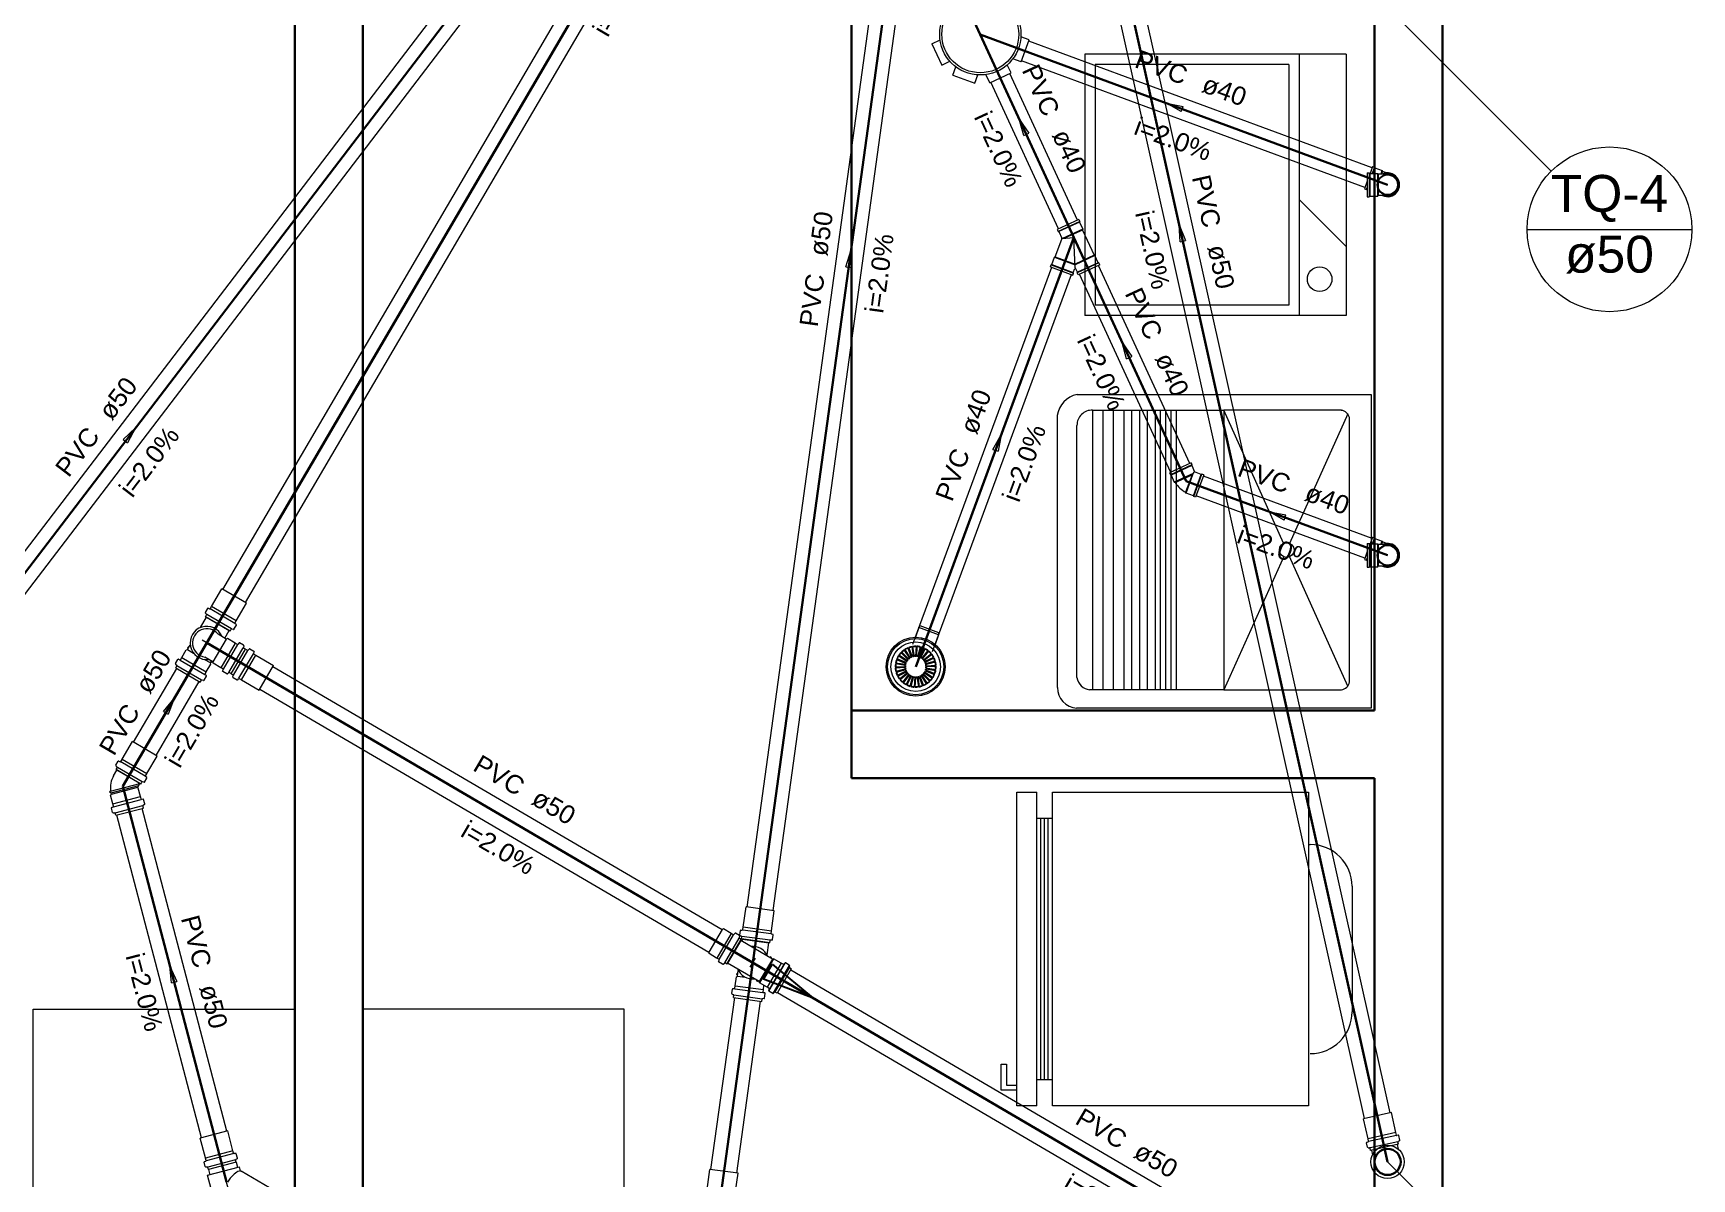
# Model space of a CAD drawing. Header units: inches. Extents: x -27 to 114, y -35 to 60.
# Drawn here: x 51.783 to 54.955, y -30.047 to -27.856 of the extents above; entities that cross this region are included whole.
import ezdxf

# ---------------------------------------------------------------- set-up
doc = ezdxf.new("R2010")
doc.units = ezdxf.units.IN
doc.header["$LTSCALE"] = 10
doc.header["$MEASUREMENT"] = 0
for name, color, linetype, lineweight in [('CV-Sentido tubo', 8, 'Continuous', 20), ('CV-Seção tubo', 160, 'Continuous', 20), ('CV-Tubos detalhe', 6, 'Continuous', 30), ('Simbolos', 160, 'Continuous', 20), ('Simbolos_int', 5, 'Continuous', 5), ('TQ-Colunas', 6, 'Continuous', 30), ('TQ-Indicação coluna', 5, 'Continuous', 20), ('TQ-Sentido tubo', 8, 'Continuous', 20), ('TQ-Seção tubo', 160, 'Continuous', 20), ('TQ-Textos coluna', 7, 'Continuous', 20), ('TQ-Textos tubo', 7, 'Continuous', 20), ('TQ-Tubos detalhe', 6, 'Continuous', 30), ('xeixo', 3, 'Continuous', 20), ('xmoveis', 253, 'Continuous', 20), ('xparede', 7, 'Continuous', 30), ('xpiso', 4, 'Continuous', 30)]:
    doc.layers.add(name, color=color, linetype=linetype, lineweight=lineweight)
doc.styles.add('Arial', font='arial.ttf')
doc.dimstyles.get("Standard").update_dxf_attribs({"dimtxt": 0.18, "dimasz": 0.18, "dimexe": 0.18, "dimexo": 0.0625, "dimgap": 0.09, "dimtad": 0, "dimtih": 1, "dimtoh": 1, "dimdec": 4, "dimzin": 0, "dimdsep": 46, "dimtxsty": 'Standard', "dimcen": 0.09, "dimadec": 0, "dimazin": 0, "dimtfac": 1, "dimtdec": 4, "dimtofl": 0, "dimtmove": 0, "dimatfit": 3, "dimfxl": 0, "dimtolj": 1, "dimtzin": 0, "dimarcsym": 0})

# ---------------------------------------------------------------- blocks, each defined once
blk = doc.blocks.new('_Closed')
at = {"color": 0, "linetype": 'ByBlock', "lineweight": -2}
for p, q in [((-1, 0.166667), (0, 0)), ((-1, 0.166667), (-1, -0.166667)), ((0, 0), (-1, -0.166667)), ((0, 0), (-1, 0))]:
    blk.add_line(p, q, dxfattribs=at)

msp = doc.modelspace()

# ---------------------------------------------------------------- linework, layer by layer
at = {"layer": 'CV-Seção tubo'}
for p, q in [((52.2419, -29.0674), (53.1008, -29.5703)), ((52.2167, -29.1105), (53.0755, -29.6134)), ((53.2323, -29.6473), (54.3176, -30.2828)), ((53.207, -29.6904), (54.2924, -30.326))]:
    msp.add_line(p, q, dxfattribs=at)
at = {"layer": 'CV-Tubos detalhe'}
msp.add_line((52.1154, -29.0222), (54.3736, -30.3446), dxfattribs=at)
at = {"layer": 'Simbolos'}
for p, q in [((52.1247, -28.9524), (52.1444, -28.9187)), ((52.1127, -28.9639), (52.1172, -28.9564)), ((52.1183, -28.9559), (52.1208, -28.957)), ((52.1222, -28.9567), (52.1246, -28.9526)), ((52.1246, -28.9526), (52.1247, -28.9524)), ((52.1717, -28.9799), (52.1914, -28.9462)), ((52.1033, -28.9929), (52.1148, -28.9732)), ((52.1129, -28.9651), (52.1151, -28.9673)), ((52.1131, -28.9722), (52.1152, -28.9686)), ((52.1601, -28.9998), (52.1131, -28.9722)), ((52.1675, -28.996), (52.172, -28.9884)), ((52.1692, -28.9842), (52.1716, -28.9801)), ((52.1718, -28.9872), (52.1696, -28.9856)), ((52.1716, -28.9801), (52.1717, -28.9799)), ((52.1527, -29.0148), (52.137, -29.0056)), ((52.1499, -29.0132), (52.1584, -28.9987)), ((52.1553, -29.014), (52.1527, -29.0148)), ((52.1697, -29.0225), (52.1553, -29.014)), ((52.1601, -28.9998), (52.1623, -28.9961)), ((52.1664, -28.9965), (52.1634, -28.9956)), ((52.1699, -29.0226), (52.1697, -29.0225)), ((52.174, -29.025), (52.1699, -29.0226)), ((52.177, -29.0224), (52.1754, -29.0246)), ((52.1858, -29.0267), (52.1782, -29.0222)), ((52.0557, -29.0614), (52.0601, -29.0539)), ((52.0612, -29.0534), (52.0637, -29.0546)), ((52.0651, -29.0542), (52.0675, -29.0501)), ((52.0675, -29.0501), (52.0761, -29.0354)), ((52.0761, -29.0354), (52.0787, -29.0349)), ((52.0787, -29.0349), (52.0839, -29.0261)), ((52.0788, -29.0318), (52.0802, -29.0294)), ((52.08, -29.0328), (52.0788, -29.0318)), ((52.0816, -29.03), (52.0802, -29.0294)), ((52.1272, -29.0584), (52.1115, -29.0492)), ((52.162, -29.0811), (52.1896, -29.0341)), ((52.162, -29.0811), (52.1896, -29.0341)), ((52.1863, -29.0278), (52.1854, -29.0308)), ((52.1896, -29.0341), (52.1859, -29.0319)), ((52.1896, -29.0341), (52.1932, -29.0362)), ((52.1966, -29.0339), (52.1945, -29.0361)), ((52.1979, -29.0337), (52.2054, -29.0382)), ((52.2059, -29.0393), (52.2047, -29.0418)), ((52.2051, -29.0432), (52.2092, -29.0456)), ((52.2092, -29.0456), (52.2094, -29.0457)), ((52.2094, -29.0457), (52.2431, -29.0654)), ((52.0558, -29.0627), (52.058, -29.0648)), ((52.056, -29.0697), (52.0582, -29.0661)), ((52.056, -29.0697), (52.103, -29.0973)), ((52.1105, -29.0935), (52.1149, -29.086)), ((52.1121, -29.0817), (52.1145, -29.0776)), ((52.1147, -29.0847), (52.1125, -29.0831)), ((52.1145, -29.0776), (52.1231, -29.063)), ((52.1223, -29.0604), (52.1244, -29.0568)), ((52.1231, -29.063), (52.1223, -29.0604)), ((52.1235, -29.0583), (52.125, -29.0588)), ((52.125, -29.0588), (52.1257, -29.0575)), ((52.1277, -29.061), (52.1272, -29.0584)), ((52.1422, -29.0695), (52.1277, -29.061)), ((52.1424, -29.0696), (52.1422, -29.0695)), ((52.1465, -29.072), (52.1424, -29.0696)), ((52.1457, -29.0759), (52.1469, -29.0734)), ((52.1537, -29.0815), (52.1462, -29.077)), ((52.155, -29.0813), (52.1571, -29.0791)), ((52.162, -29.0811), (52.1584, -29.079)), ((52.162, -29.0811), (52.1657, -29.0833)), ((52.1653, -29.0874), (52.1662, -29.0844)), ((52.103, -29.0973), (52.1052, -29.0936)), ((52.1093, -29.094), (52.1063, -29.0931)), ((52.1658, -29.0885), (52.1733, -29.093)), ((52.1746, -29.0928), (52.1762, -29.0906)), ((52.1776, -29.0902), (52.1817, -29.0926)), ((52.1817, -29.0926), (52.1819, -29.0927)), ((52.1819, -29.0927), (52.2155, -29.1125)), ((51.9537, -29.2446), (51.9734, -29.2109)), ((51.9535, -29.2448), (51.9537, -29.2446)), ((52.0007, -29.2721), (52.0204, -29.2385)), ((51.9373, -29.2762), (51.9437, -29.2655)), ((51.9417, -29.2561), (51.9461, -29.2486)), ((51.9418, -29.2574), (51.944, -29.2595)), ((51.942, -29.2645), (51.9442, -29.2608)), ((51.9891, -29.292), (51.942, -29.2645)), ((51.9473, -29.2481), (51.9498, -29.2493)), ((51.9511, -29.2489), (51.9535, -29.2448)), ((51.9982, -29.2765), (52.0006, -29.2724)), ((52.0006, -29.2724), (52.0007, -29.2721)), ((51.9315, -29.3056), (51.9301, -29.3062)), ((51.9308, -29.3089), (51.9301, -29.3062)), ((51.9833, -29.298), (51.9874, -29.291)), ((51.9842, -29.2996), (51.9836, -29.2995)), ((51.9885, -29.316), (51.9842, -29.2996)), ((51.9891, -29.292), (51.9912, -29.2883)), ((51.9953, -29.2887), (51.9924, -29.2878)), ((51.9965, -29.2882), (52.0009, -29.2807)), ((52.0008, -29.2794), (51.9985, -29.2778)), ((51.9323, -29.3087), (51.9308, -29.3089)), ((51.9315, -29.3134), (51.933, -29.3112)), ((51.9358, -29.3298), (51.9315, -29.3134)), ((51.933, -29.3112), (51.9323, -29.3087)), ((51.9354, -29.3462), (51.9332, -29.3377)), ((51.9337, -29.3366), (51.9363, -29.3356)), ((51.937, -29.3344), (51.9358, -29.3298)), ((51.9415, -29.3518), (51.9943, -29.338)), ((51.9897, -29.3206), (51.9885, -29.316)), ((51.9936, -29.3209), (51.9909, -29.3213)), ((51.9943, -29.338), (51.9932, -29.3339)), ((51.9964, -29.3313), (51.9937, -29.3328)), ((51.9968, -29.3301), (51.9946, -29.3217)), ((51.9364, -29.347), (51.9395, -29.3469)), ((51.9415, -29.3518), (51.9405, -29.3477)), ((53.1034, -29.5692), (53.1009, -29.5701)), ((53.1181, -29.5778), (53.1034, -29.5692)), ((53.1102, -29.6363), (53.1377, -29.5893)), ((53.1222, -29.5802), (53.1181, -29.5778)), ((53.1252, -29.5776), (53.1236, -29.5798)), ((53.1339, -29.5819), (53.1264, -29.5774)), ((53.1344, -29.583), (53.1336, -29.586)), ((53.1377, -29.5893), (53.134, -29.5871)), ((53.0759, -29.6162), (53.0754, -29.6136)), ((53.0903, -29.6247), (53.0759, -29.6162)), ((53.0906, -29.6248), (53.0903, -29.6247)), ((53.0947, -29.6272), (53.0906, -29.6248)), ((53.0938, -29.6311), (53.095, -29.6286)), ((53.1019, -29.6367), (53.0943, -29.6323)), ((53.1031, -29.6365), (53.1053, -29.6343)), ((53.1102, -29.6363), (53.1065, -29.6342)), ((54.3361, -29.9702), (54.3276, -29.9321)), ((54.3893, -29.9583), (54.3808, -29.9202)), ((52.1128, -30.0069), (52.1029, -29.9692)), ((52.1655, -29.9932), (52.1557, -29.9554)), ((54.3361, -29.9704), (54.3361, -29.9702)), ((54.3371, -29.975), (54.3361, -29.9704)), ((54.3893, -29.9586), (54.3893, -29.9583)), ((54.3903, -29.9632), (54.3893, -29.9586)), ((54.3943, -29.9636), (54.3915, -29.964)), ((54.3966, -29.9741), (54.3938, -29.9755)), ((54.3971, -29.973), (54.3952, -29.9644)), ((52.1656, -29.9934), (52.1655, -29.9932)), ((52.1668, -29.998), (52.1656, -29.9934)), ((52.1708, -29.9983), (52.168, -29.9987)), ((52.1739, -30.0075), (52.1717, -29.999)), ((54.3351, -29.9867), (54.3332, -29.9782)), ((54.3338, -29.9771), (54.3364, -29.9762)), ((54.3361, -29.9876), (54.3392, -29.9876)), ((54.3411, -29.9926), (54.3401, -29.9885)), ((54.3943, -29.9808), (54.3411, -29.9926)), ((54.3428, -29.9922), (54.3448, -30.0012)), ((54.392, -29.9813), (54.394, -29.9902)), ((54.3943, -29.9808), (54.3933, -29.9766)), ((52.1125, -30.0236), (52.1103, -30.0151)), ((52.1108, -30.0139), (52.1134, -30.013)), ((52.1129, -30.0072), (52.1128, -30.0069)), ((52.1141, -30.0118), (52.1129, -30.0072)), ((52.1135, -30.0243), (52.1166, -30.0243)), ((52.1186, -30.0292), (52.1176, -30.0251)), ((52.1714, -30.0154), (52.1186, -30.0292)), ((52.1714, -30.0154), (52.1703, -30.0113)), ((52.1735, -30.0087), (52.1708, -30.0101)), ((52.1802, -30.0314), (52.1782, -30.0237)), ((52.2356, -30.0639), (52.181, -30.0325)), ((53.0721, -30.0676), (53.0774, -30.0289)), ((53.1261, -30.075), (53.1314, -30.0364)), ((52.1406, -30.1285), (52.1168, -30.0402))]:
    msp.add_line(p, q, dxfattribs=at)
for centre, radius, start, end in [((52.118, -28.9569), 0.001, 64.6595, 149.66), ((52.1213, -28.9562), 0.001, 244.66, 329.66), ((52.1136, -28.9644), 0.001, 149.66, 224.66), ((52.1144, -28.968), 0.001, 329.66, 44.6595), ((52.1701, -28.9847), 0.001, 149.66, 234.66), ((52.1711, -28.9879), 0.001, 329.66, 54.6595), ((52.1154, -29.0222), 0.0273, 37.6122, 261.707), ((52.1631, -28.9966), 0.001, 74.6595, 149.66), ((52.1667, -28.9955), 0.001, 254.66, 329.66), ((52.1777, -29.0231), 0.001, 59.6596, 144.66), ((52.0609, -29.0544), 0.001, 64.6595, 149.66), ((52.0642, -29.0537), 0.001, 244.66, 329.66), ((52.1745, -29.0241), 0.001, 239.66, 324.66), ((52.1864, -29.0311), 0.001, 164.659, 239.66), ((52.1853, -29.0275), 0.001, 344.66, 59.6596), ((52.1937, -29.0354), 0.001, 239.648, 314.648), ((52.1974, -29.0346), 0.001, 59.6482, 134.648), ((52.2056, -29.0423), 0.001, 154.648, 239.648), ((52.2049, -29.039), 0.001, 334.648, 59.6482), ((52.0565, -29.0619), 0.001, 149.66, 224.66), ((52.0573, -29.0656), 0.001, 329.66, 44.6597), ((52.113, -29.0822), 0.001, 149.66, 234.66), ((52.114, -29.0854), 0.001, 329.66, 54.6597), ((52.1467, -29.0762), 0.001, 154.66, 239.66), ((52.146, -29.0729), 0.001, 334.66, 59.6596), ((52.1542, -29.0806), 0.001, 239.66, 314.66), ((52.1579, -29.0798), 0.001, 59.6596, 134.66), ((52.1652, -29.0841), 0.001, 344.648, 59.6482), ((52.1061, -29.0941), 0.001, 74.6595, 149.66), ((52.1096, -29.093), 0.001, 254.66, 329.66), ((52.1663, -29.0877), 0.001, 164.648, 239.648), ((52.1739, -29.0921), 0.001, 239.648, 324.648), ((52.1771, -29.0911), 0.001, 59.6482, 144.648), ((51.9783, -29.2998), 0.0473, 150.104, 187.057), ((51.9426, -29.2566), 0.001, 149.66, 224.66), ((51.9433, -29.2603), 0.001, 329.66, 44.6596), ((51.947, -29.2491), 0.001, 64.6596, 149.66), ((51.9503, -29.2484), 0.001, 244.66, 329.66), ((51.999, -29.277), 0.001, 149.66, 234.66), ((51.9842, -29.2985), 0.001, 149.66, 239.66), ((51.9921, -29.2888), 0.001, 74.6596, 149.66), ((51.9956, -29.2877), 0.001, 254.66, 329.66), ((52.0001, -29.2802), 0.001, 329.66, 54.6596), ((51.9342, -29.3375), 0.001, 109.66, 194.66), ((51.936, -29.3347), 0.001, 289.659, 14.6596), ((51.9907, -29.3204), 0.001, 194.66, 279.66), ((51.9941, -29.3337), 0.001, 119.66, 194.66), ((51.9937, -29.3219), 0.001, 14.6596, 99.6597), ((51.9959, -29.3304), 0.001, 299.659, 14.6596), ((51.9364, -29.3459), 0.001, 194.66, 269.66), ((51.9395, -29.348), 0.001, 14.6596, 89.6597), ((53.1227, -29.5793), 0.001, 239.66, 324.66), ((53.1259, -29.5783), 0.001, 59.6596, 144.66), ((53.1346, -29.5863), 0.001, 164.659, 239.66), ((53.1334, -29.5827), 0.001, 344.66, 59.6596), ((53.0948, -29.6314), 0.001, 154.66, 239.66), ((53.0941, -29.6281), 0.001, 334.66, 59.6596), ((53.1024, -29.6358), 0.001, 239.66, 314.66), ((53.106, -29.635), 0.001, 59.6596, 134.66), ((54.3913, -29.963), 0.001, 192.544, 277.544), ((54.3943, -29.9646), 0.001, 12.5443, 97.5443), ((54.3962, -29.9732), 0.001, 297.544, 12.5443), ((52.1678, -29.9977), 0.001, 194.653, 279.653), ((52.1708, -29.9993), 0.001, 14.6528, 99.6528), ((54.3342, -29.978), 0.001, 107.544, 192.544), ((54.3361, -29.9865), 0.001, 192.544, 267.544), ((54.3362, -29.9753), 0.001, 287.544, 12.5443), ((54.3392, -29.9887), 0.001, 12.5443, 87.5443), ((54.3943, -29.9764), 0.001, 117.544, 192.544), ((52.1113, -30.0148), 0.001, 109.653, 194.653), ((52.1135, -30.0233), 0.001, 194.653, 269.653), ((52.1131, -30.012), 0.001, 289.653, 14.6528), ((52.1166, -30.0253), 0.001, 14.6528, 89.6528), ((52.2032, -30.0804), 0.0551, 126.602, 141.195), ((52.1713, -30.011), 0.001, 119.653, 194.653), ((52.1893, -30.0613), 0.0315, 106.852, 126.602), ((52.173, -30.0077), 0.001, 299.653, 14.6528), ((52.1819, -30.031), 0.00187, 195.043, 240.043), ((52.2302, -30.1018), 0.0896, 141.195, 147.194)]:
    msp.add_arc(centre, radius, start, end, dxfattribs=at)
at = {"layer": 'Simbolos_int'}
for p, q in [((52.1914, -28.9462), (52.1444, -28.9187)), ((52.1688, -28.9849), (52.1218, -28.9573)), ((52.1716, -28.9801), (52.1246, -28.9526)), ((52.1148, -28.9732), (52.1584, -28.9987)), ((52.1626, -28.9954), (52.1156, -28.9679)), ((52.1251, -29.0279), (52.1065, -29.0171)), ((52.1102, -29.0311), (52.1206, -29.0134)), ((52.1154, -29.0222), (52.1251, -29.0279)), ((52.1527, -29.0148), (52.1272, -29.0584)), ((52.1699, -29.0226), (52.1424, -29.0696)), ((52.0675, -29.0501), (52.1145, -29.0776)), ((52.0787, -29.0349), (52.0903, -29.0418)), ((52.1223, -29.0604), (52.1106, -29.0536)), ((52.1472, -29.0724), (52.1747, -29.0254)), ((52.1577, -29.0786), (52.1853, -29.0315)), ((52.1663, -29.0836), (52.1939, -29.0366)), ((52.1769, -29.0898), (52.2045, -29.0428)), ((52.1817, -29.0926), (52.2092, -29.0456)), ((52.0585, -29.0654), (52.1056, -29.093)), ((52.0646, -29.0551), (52.1116, -29.0826)), ((52.2155, -29.1125), (52.2431, -29.0654)), ((52.0204, -29.2385), (51.9734, -29.2109)), ((51.9874, -29.291), (51.9437, -29.2655)), ((51.9916, -29.2877), (51.9446, -29.2601)), ((51.9978, -29.2771), (51.9508, -29.2496)), ((52.0006, -29.2724), (51.9535, -29.2448)), ((51.9315, -29.3056), (51.9874, -29.291)), ((51.9323, -29.3087), (51.9853, -29.2949)), ((51.933, -29.3112), (51.9833, -29.298)), ((51.9358, -29.3298), (51.9885, -29.316)), ((51.9372, -29.3354), (51.99, -29.3216)), ((51.9403, -29.347), (51.993, -29.3332)), ((53.1413, -29.5655), (53.1467, -29.5269)), ((53.2006, -29.5343), (53.1467, -29.5269)), ((53.1953, -29.5729), (53.2006, -29.5343)), ((53.1009, -29.5701), (53.0754, -29.6136)), ((53.1181, -29.5778), (53.0906, -29.6248)), ((53.0953, -29.6276), (53.1228, -29.5806)), ((53.1059, -29.6338), (53.1334, -29.5868)), ((53.1365, -29.5914), (53.1114, -29.6343)), ((53.1347, -29.5807), (53.1359, -29.5721)), ((53.1353, -29.5818), (53.1382, -29.583)), ((53.197, -29.6268), (53.1365, -29.5914)), ((53.1368, -29.5712), (53.1395, -29.5713)), ((53.1382, -29.5883), (53.1388, -29.5841)), ((53.1922, -29.5957), (53.1382, -29.5883)), ((53.1929, -29.5908), (53.1389, -29.5833)), ((53.1395, -29.5931), (53.1402, -29.5886)), ((53.1402, -29.5886), (53.1902, -29.5954)), ((53.1945, -29.5786), (53.1406, -29.5712)), ((53.1407, -29.5704), (53.1413, -29.5657)), ((53.1413, -29.5657), (53.1413, -29.5655)), ((53.1953, -29.5732), (53.1413, -29.5657)), ((53.1922, -29.5957), (53.1928, -29.5915)), ((53.1967, -29.5903), (53.1936, -29.5906)), ((53.1946, -29.5779), (53.1953, -29.5732)), ((53.1953, -29.5732), (53.1953, -29.5729)), ((53.1982, -29.5796), (53.1955, -29.579)), ((53.1976, -29.5894), (53.1988, -29.5807)), ((53.1543, -29.6425), (53.1646, -29.6248)), ((53.187, -29.6189), (53.1902, -29.5954)), ((53.1921, -29.6239), (53.193, -29.6227)), ((53.1955, -29.6242), (53.193, -29.6227)), ((53.1948, -29.6255), (53.1955, -29.6242)), ((53.1719, -29.6697), (53.1114, -29.6343)), ((53.1293, -29.6565), (53.1297, -29.6537)), ((53.1308, -29.6569), (53.1293, -29.6565)), ((53.1312, -29.6537), (53.1297, -29.6537)), ((53.1304, -29.6594), (53.1319, -29.6484)), ((53.1692, -29.6393), (53.1506, -29.6284)), ((53.1595, -29.6336), (53.1692, -29.6393)), ((53.197, -29.6268), (53.1719, -29.6697)), ((53.1995, -29.6262), (53.1725, -29.6721)), ((53.214, -29.6344), (53.1868, -29.6807)), ((53.2137, -29.6345), (53.1868, -29.6805)), ((53.2209, -29.6346), (53.1903, -29.6867)), ((53.2187, -29.6372), (53.1916, -29.6835)), ((53.1995, -29.6262), (53.197, -29.6268)), ((53.2289, -29.6393), (53.1984, -29.6914)), ((53.2137, -29.6345), (53.1995, -29.6262)), ((53.2289, -29.6432), (53.2018, -29.6895)), ((53.2332, -29.6457), (53.2061, -29.692)), ((53.214, -29.6344), (53.2137, -29.6345)), ((53.2179, -29.6367), (53.214, -29.6344)), ((53.2207, -29.6343), (53.2192, -29.6365)), ((53.2294, -29.6384), (53.222, -29.6341)), ((53.2299, -29.6395), (53.2291, -29.6424)), ((53.2332, -29.6457), (53.2295, -29.6435)), ((53.1193, -29.6927), (53.1205, -29.684)), ((53.1214, -29.6831), (53.1241, -29.6832)), ((53.1251, -29.6834), (53.1791, -29.6908)), ((53.1252, -29.6824), (53.1259, -29.6777)), ((53.1259, -29.6777), (53.1282, -29.6608)), ((53.1259, -29.6777), (53.1799, -29.6851)), ((53.1282, -29.6608), (53.1304, -29.6594)), ((53.1304, -29.6594), (53.1453, -29.6614)), ((53.167, -29.6668), (53.1664, -29.6682)), ((53.1688, -29.6696), (53.1664, -29.6682)), ((53.1697, -29.6684), (53.1688, -29.6696)), ((53.1725, -29.6721), (53.1719, -29.6697)), ((53.1868, -29.6805), (53.1725, -29.6721)), ((53.1792, -29.6898), (53.1799, -29.6851)), ((53.1799, -29.6851), (53.181, -29.6771)), ((53.1865, -29.681), (53.1863, -29.6809)), ((53.1868, -29.6807), (53.1868, -29.6805)), ((53.1908, -29.6831), (53.1868, -29.6807)), ((53.1901, -29.6867), (53.1912, -29.6843)), ((53.1979, -29.6923), (53.1905, -29.6879)), ((53.1199, -29.6938), (53.1228, -29.6949)), ((53.1228, -29.7002), (53.1234, -29.696)), ((53.1228, -29.7002), (53.1768, -29.7077)), ((53.1235, -29.6953), (53.1775, -29.7027)), ((53.1768, -29.7077), (53.1774, -29.7034)), ((53.1813, -29.7022), (53.1782, -29.7026)), ((53.1828, -29.6916), (53.1801, -29.691)), ((53.1822, -29.7013), (53.1834, -29.6927)), ((53.1991, -29.6921), (53.2012, -29.69)), ((53.2061, -29.692), (53.2024, -29.6899)), ((54.3808, -29.9202), (54.3276, -29.9321)), ((52.1557, -29.9554), (52.1029, -29.9692)), ((54.3893, -29.9586), (54.3361, -29.9704)), ((54.3905, -29.9639), (54.3373, -29.9758)), ((52.1656, -29.9934), (52.1129, -30.0072)), ((52.167, -29.9987), (52.1143, -30.0125)), ((54.3932, -29.9759), (54.34, -29.9877)), ((52.1168, -30.0402), (52.1782, -30.0237)), ((52.1701, -30.0106), (52.1174, -30.0244)), ((52.1186, -30.0292), (52.1213, -30.039)), ((52.1714, -30.0154), (52.1739, -30.0248)), ((53.1314, -30.0364), (53.0774, -30.0289))]:
    msp.add_line(p, q, dxfattribs=at)
for centre, radius, start, end in [((52.1154, -29.0222), 0.0318, 22.5203, 276.799), ((53.1357, -29.5809), 0.001, 172.1656, 247.1656), ((53.1369, -29.5722), 0.001, 87.1651, 172.1656), ((53.1378, -29.5839), 0.001, 352.1656, 67.1651), ((53.1397, -29.5703), 0.001, 267.1656, 352.1656), ((53.1938, -29.5916), 0.001, 97.1651, 172.1656), ((53.1956, -29.578), 0.001, 172.1656, 257.1656), ((53.1966, -29.5893), 0.001, 277.1656, 352.1656), ((53.1978, -29.5806), 0.001, 352.1656, 77.1651), ((53.1594, -29.6336), 0.0312, 22.5087, 96.7874), ((53.1594, -29.6336), 0.0312, 202.5087, 276.7874), ((53.2184, -29.6359), 0.000981, 239.648, 324.648), ((53.2215, -29.6349), 0.000981, 59.648, 144.648), ((53.23, -29.6427), 0.000981, 164.648, 239.648), ((53.2289, -29.6393), 0.000981, 344.648, 59.648), ((53.1215, -29.6841), 0.001, 87.1651, 172.1656), ((53.1243, -29.6823), 0.001, 267.1656, 352.1656), ((53.191, -29.6871), 0.000981, 154.648, 239.648), ((53.1903, -29.6839), 0.000981, 334.648, 59.648), ((53.1203, -29.6928), 0.001, 172.1656, 247.1656), ((53.1224, -29.6959), 0.001, 352.1656, 67.1653), ((53.1784, -29.7036), 0.001, 97.1651, 172.1656), ((53.1802, -29.69), 0.001, 172.1656, 257.1656), ((53.1812, -29.7012), 0.001, 277.1656, 352.1656), ((53.1824, -29.6925), 0.001, 352.1656, 77.1653), ((53.1984, -29.6914), 0.000981, 239.648, 314.648), ((53.2019, -29.6907), 0.000981, 59.648, 134.648)]:
    msp.add_arc(centre, radius, start, end, dxfattribs=at)
at = {"layer": 'TQ-Colunas', "linetype": 'Continuous'}
msp.add_circle((54.3736, -30.0146), 0.025, dxfattribs=at)
at = {"layer": 'TQ-Indicação coluna'}
for p, q in [((54.3736, -27.8071), (54.6865, -28.1199)), ((54.6404, -28.2313), (54.9554, -28.2313)), ((54.3736, -30.0146), (54.6865, -30.3275))]:
    msp.add_line(p, q, dxfattribs=at)
for centre, radius in [((54.7979, -28.2313), 0.1575), ((54.3736, -30.0146), 0.0318), ((54.3736, -30.0146), 0.0255)]:
    msp.add_circle(centre, radius, dxfattribs=at)
at = {"layer": 'TQ-Sentido tubo'}
for points in [[(53.9807, -28.0011), (54.0172, -28.0145)], [(53.6826, -28.0495), (53.6989, -28.0849)], [(53.9818, -28.2538), (53.9903, -28.2918)], [(53.3428, -28.3038), (53.3375, -28.3423)], [(53.8793, -28.4765), (53.8956, -28.5119)], [(51.9598, -28.6362), (51.9362, -28.6671)], [(53.6236, -28.6539), (53.6102, -28.6904)], [(54.1775, -28.7823), (54.214, -28.7958)], [(52.0371, -29.156), (52.0174, -29.1896)], [(52.0531, -29.6711), (52.063, -29.7087)]]:
    msp.add_lwpolyline(points, dxfattribs=at)
at = {"layer": 'TQ-Seção tubo'}
for p, q in [((50.3597, -30.6896), (53.331, -26.8001)), ((50.3995, -30.7199), (53.3939, -26.8001)), ((52.1463, -28.9198), (53.387, -26.8001)), ((52.1895, -28.9451), (53.445, -26.8001)), ((53.1489, -29.5272), (53.525, -26.8001)), ((53.1984, -29.534), (53.5755, -26.8001)), ((54.3295, -29.9317), (53.6327, -26.8001)), ((54.3783, -29.9208), (53.684, -26.8001)), ((53.5022, -27.8763), (53.5177, -27.8691)), ((53.5022, -27.8763), (53.521, -27.9172)), ((53.6883, -27.869), (53.6723, -27.863)), ((53.6728, -27.9112), (53.6883, -27.869)), ((54.3439, -28.1138), (53.6875, -27.8713)), ((53.521, -27.9172), (53.5366, -27.91)), ((53.6728, -27.9112), (53.6567, -27.9053)), ((54.3301, -28.1513), (53.6736, -27.9088)), ((53.5419, -27.9365), (53.5479, -27.9204)), ((53.5419, -27.9365), (53.5842, -27.9521)), ((53.5842, -27.9521), (53.5901, -27.936)), ((53.6126, -27.9509), (53.6054, -27.9354)), ((53.6126, -27.9509), (53.6535, -27.9321)), ((53.6535, -27.9321), (53.6463, -27.9165)), ((53.7806, -28.2137), (53.6512, -27.9331)), ((53.7442, -28.2304), (53.6149, -27.9499)), ((54.3346, -28.1233), (54.3346, -28.1689)), ((54.3346, -28.1233), (54.3386, -28.1233)), ((54.3386, -28.1233), (54.3386, -28.1689)), ((54.3386, -28.1233), (54.3396, -28.1243)), ((54.3396, -28.1243), (54.3396, -28.1679)), ((54.3396, -28.1243), (54.3546, -28.1243)), ((54.3449, -28.1112), (54.3401, -28.1243)), ((54.3487, -28.1126), (54.3443, -28.1243)), ((54.3449, -28.1112), (54.3487, -28.1126)), ((54.3493, -28.1138), (54.3454, -28.1243)), ((54.3487, -28.1126), (54.3493, -28.1138)), ((54.3493, -28.1138), (54.3633, -28.119)), ((54.3546, -28.1679), (54.3546, -28.1243)), ((54.3546, -28.1243), (54.3558, -28.1255)), ((54.3558, -28.1255), (54.3558, -28.1667)), ((54.3638, -28.1255), (54.3558, -28.1255)), ((54.361, -28.1255), (54.3633, -28.119)), ((54.3641, -28.1206), (54.3622, -28.1255)), ((54.3633, -28.119), (54.3641, -28.1206)), ((54.3736, -28.1255), (54.3638, -28.1255)), ((54.3716, -28.1234), (54.364, -28.1206)), ((54.3346, -28.1391), (54.3291, -28.1539)), ((54.3291, -28.1539), (54.3329, -28.1553)), ((54.3346, -28.1506), (54.3329, -28.1553)), ((54.3329, -28.1553), (54.3342, -28.1547)), ((54.3346, -28.1535), (54.3342, -28.1547)), ((54.3342, -28.1547), (54.3346, -28.1549)), ((54.3346, -28.1689), (54.3386, -28.1689)), ((54.3386, -28.1689), (54.3396, -28.1679)), ((54.3396, -28.1679), (54.3546, -28.1679)), ((54.3546, -28.1679), (54.3558, -28.1667)), ((54.3638, -28.1667), (54.3558, -28.1667)), ((54.3736, -28.1667), (54.3638, -28.1667)), ((53.7831, -28.2125), (53.7417, -28.2316)), ((53.7848, -28.2161), (53.7434, -28.2352)), ((53.7843, -28.2175), (53.7447, -28.2357)), ((53.7831, -28.2125), (53.7848, -28.2161)), ((53.7848, -28.2161), (53.7843, -28.2175)), ((53.7843, -28.2175), (53.7906, -28.2311)), ((53.7381, -28.2838), (53.7506, -28.2499)), ((53.7417, -28.2316), (53.7434, -28.2352)), ((53.7434, -28.2352), (53.7447, -28.2357)), ((53.7447, -28.2357), (53.7505, -28.2484)), ((53.7507, -28.249), (53.7738, -28.2467)), ((53.7906, -28.2311), (53.7519, -28.2489)), ((53.79, -28.2327), (53.7556, -28.2485)), ((53.7761, -28.3052), (53.7738, -28.2467)), ((53.7906, -28.2311), (53.79, -28.2327)), ((53.79, -28.2327), (53.8122, -28.2809)), ((53.7314, -28.2986), (53.7366, -28.2845)), ((53.7366, -28.2845), (53.7381, -28.2838)), ((53.7366, -28.2845), (53.7758, -28.299)), ((53.7381, -28.2838), (53.7758, -28.2977)), ((53.8122, -28.2809), (53.7758, -28.2977)), ((53.8138, -28.2815), (53.7758, -28.299)), ((53.8138, -28.2815), (53.8122, -28.2809)), ((53.8201, -28.2951), (53.8138, -28.2815)), ((53.4657, -29.0245), (53.7314, -28.3039)), ((53.5032, -29.0384), (53.7689, -28.3178)), ((53.7287, -28.3029), (53.7301, -28.2992)), ((53.7287, -28.3029), (53.7715, -28.3187)), ((53.7301, -28.2992), (53.7314, -28.2986)), ((53.7301, -28.2992), (53.7729, -28.315)), ((53.7314, -28.2986), (53.7723, -28.3137)), ((53.7715, -28.3187), (53.7729, -28.315)), ((53.7723, -28.3137), (53.7752, -28.3059)), ((53.7729, -28.315), (53.7723, -28.3137)), ((53.7805, -28.3134), (53.777, -28.3058)), ((53.8214, -28.2956), (53.78, -28.3147)), ((53.78, -28.3147), (53.7805, -28.3134)), ((53.7817, -28.3183), (53.78, -28.3147)), ((53.8201, -28.2951), (53.7805, -28.3134)), ((53.8231, -28.2992), (53.7817, -28.3183)), ((53.9589, -28.696), (53.7842, -28.3171)), ((53.8214, -28.2956), (53.8201, -28.2951)), ((53.9953, -28.6792), (53.8206, -28.3004)), ((53.8231, -28.2992), (53.8214, -28.2956)), ((53.9978, -28.6781), (53.9564, -28.6971)), ((53.9564, -28.6971), (53.9581, -28.7008)), ((53.9995, -28.6817), (53.9581, -28.7008)), ((53.9581, -28.7008), (53.9594, -28.7013)), ((53.999, -28.683), (53.9594, -28.7013)), ((53.9594, -28.7013), (53.9657, -28.7149)), ((54.0019, -28.6982), (53.9657, -28.7149)), ((53.9673, -28.7155), (53.9998, -28.7005)), ((53.9998, -28.7005), (53.9874, -28.7341)), ((53.9881, -28.7356), (54.0019, -28.6982)), ((53.9978, -28.6781), (53.9995, -28.6817)), ((53.9995, -28.6817), (53.999, -28.683)), ((53.999, -28.683), (54.0046, -28.6952)), ((53.9998, -28.7005), (54.0019, -28.6982)), ((54.0019, -28.6982), (54.0046, -28.6952)), ((54.0022, -28.7408), (54.0173, -28.6999)), ((54.0028, -28.7421), (54.0185, -28.6993)), ((54.0173, -28.6999), (54.0046, -28.6952)), ((54.0223, -28.7007), (54.0065, -28.7435)), ((54.0185, -28.6993), (54.0173, -28.6999)), ((54.0223, -28.7007), (54.0185, -28.6993)), ((54.3439, -28.8223), (54.0213, -28.7033)), ((53.9657, -28.7149), (53.9673, -28.7155)), ((53.9881, -28.7356), (53.9874, -28.7341)), ((54.0022, -28.7408), (53.9881, -28.7356)), ((54.0028, -28.7421), (54.0022, -28.7408)), ((54.0065, -28.7435), (54.0028, -28.7421)), ((54.3301, -28.8598), (54.0075, -28.7409)), ((54.3346, -28.8318), (54.3346, -28.8774)), ((54.3346, -28.8318), (54.3386, -28.8318)), ((54.3386, -28.8318), (54.3386, -28.8774)), ((54.3386, -28.8318), (54.3396, -28.8328)), ((54.3449, -28.8197), (54.3401, -28.8328)), ((54.3487, -28.8211), (54.3443, -28.8328)), ((54.3449, -28.8197), (54.3487, -28.8211)), ((54.3492, -28.8224), (54.3454, -28.8328)), ((54.3487, -28.8211), (54.3492, -28.8224)), ((54.3492, -28.8224), (54.3633, -28.8275)), ((54.3609, -28.834), (54.3633, -28.8275)), ((54.364, -28.8291), (54.3622, -28.834)), ((54.3633, -28.8275), (54.364, -28.8291)), ((54.3716, -28.8319), (54.364, -28.8291)), ((54.3346, -28.8476), (54.3291, -28.8625)), ((54.3291, -28.8625), (54.3329, -28.8639)), ((54.3346, -28.8592), (54.3329, -28.8639)), ((54.3329, -28.8639), (54.3342, -28.8633)), ((54.3346, -28.8621), (54.3342, -28.8633)), ((54.3342, -28.8633), (54.3346, -28.8634)), ((54.3396, -28.8328), (54.3396, -28.8764)), ((54.3396, -28.8328), (54.3546, -28.8328)), ((54.3546, -28.8764), (54.3546, -28.8328)), ((54.3546, -28.8328), (54.3558, -28.834)), ((54.3558, -28.834), (54.3558, -28.8752)), ((54.3638, -28.834), (54.3558, -28.834)), ((54.3736, -28.834), (54.3638, -28.834)), ((54.3346, -28.8774), (54.3386, -28.8774)), ((54.3386, -28.8774), (54.3396, -28.8764)), ((54.3396, -28.8764), (54.3546, -28.8764)), ((54.3546, -28.8764), (54.3558, -28.8752)), ((54.3638, -28.8752), (54.3558, -28.8752)), ((54.3736, -28.8752), (54.3638, -28.8752)), ((53.4774, -28.9926), (53.4797, -28.9895)), ((53.5153, -29.0026), (53.4797, -28.9895)), ((53.4774, -28.9926), (53.4706, -29.0111)), ((53.5149, -29.0065), (53.4774, -28.9926)), ((53.5149, -29.0065), (53.5081, -29.0249)), ((53.5149, -29.0065), (53.5153, -29.0026)), ((53.4525, -29.0613), (53.4342, -29.0543)), ((53.4531, -29.0598), (53.4348, -29.0527)), ((53.4543, -29.0576), (53.4378, -29.0469)), ((53.4552, -29.0562), (53.4387, -29.0455)), ((53.4567, -29.0543), (53.4428, -29.0404)), ((53.4579, -29.0531), (53.444, -29.0393)), ((53.4598, -29.0516), (53.4491, -29.0351)), ((53.4612, -29.0507), (53.4505, -29.0342)), ((53.4633, -29.0496), (53.4563, -29.0313)), ((53.4649, -29.049), (53.4579, -29.0307)), ((53.4672, -29.0484), (53.4642, -29.029)), ((53.4689, -29.0481), (53.4658, -29.0287)), ((53.4713, -29.048), (53.4724, -29.0284)), ((53.473, -29.0481), (53.474, -29.0285)), ((53.4754, -29.0485), (53.4805, -29.0295)), ((53.477, -29.0489), (53.4821, -29.03)), ((53.4793, -29.0498), (53.4882, -29.0323)), ((53.4808, -29.0505), (53.4897, -29.0331)), ((53.4828, -29.0519), (53.4951, -29.0366)), ((53.4841, -29.0529), (53.4964, -29.0377)), ((53.4858, -29.0546), (53.5011, -29.0423)), ((53.4869, -29.0559), (53.5021, -29.0436)), ((53.4882, -29.058), (53.5057, -29.0491)), ((53.4889, -29.0595), (53.5064, -29.0506)), ((51.9753, -29.2121), (52.0579, -29.0709)), ((53.4515, -29.0677), (53.4319, -29.0687)), ((53.4516, -29.0694), (53.432, -29.0704)), ((53.4516, -29.0653), (53.4323, -29.0622)), ((53.4519, -29.0637), (53.4326, -29.0606)), ((53.452, -29.0718), (53.433, -29.0769)), ((53.4524, -29.0734), (53.4335, -29.0785)), ((53.4533, -29.0757), (53.4358, -29.0846)), ((53.454, -29.0772), (53.4366, -29.0861)), ((53.4554, -29.0792), (53.4401, -29.0915)), ((53.4564, -29.0805), (53.4412, -29.0928)), ((53.4581, -29.0822), (53.4458, -29.0975)), ((53.4594, -29.0833), (53.4471, -29.0985)), ((53.4615, -29.0846), (53.4525, -29.1021)), ((53.4629, -29.0854), (53.454, -29.1028)), ((53.4773, -29.0861), (53.4843, -29.1045)), ((53.4789, -29.0856), (53.4859, -29.1039)), ((53.481, -29.0844), (53.4917, -29.1009)), ((53.4824, -29.0835), (53.4931, -29.1)), ((53.4843, -29.082), (53.4982, -29.0959)), ((53.4855, -29.0808), (53.4994, -29.0947)), ((53.487, -29.0789), (53.5035, -29.0896)), ((53.488, -29.0776), (53.5044, -29.0882)), ((53.4891, -29.0754), (53.5074, -29.0824)), ((53.4897, -29.0738), (53.508, -29.0809)), ((53.4898, -29.0617), (53.5087, -29.0567)), ((53.4902, -29.0633), (53.5092, -29.0583)), ((53.4903, -29.0715), (53.5097, -29.0746)), ((53.4906, -29.0657), (53.5102, -29.0647)), ((53.4906, -29.0698), (53.5099, -29.0729)), ((53.4907, -29.0674), (53.5103, -29.0664)), ((52.0185, -29.2373), (52.1011, -29.0961)), ((53.4652, -29.0863), (53.4601, -29.1052)), ((53.4668, -29.0867), (53.4617, -29.1056)), ((53.4692, -29.0871), (53.4682, -29.1066)), ((53.4709, -29.0872), (53.4698, -29.1067)), ((53.4733, -29.087), (53.4764, -29.1064)), ((53.475, -29.0868), (53.478, -29.1061)), ((52.1535, -29.956), (51.9921, -29.3386)), ((52.1051, -29.9686), (51.9437, -29.3513)), ((53.0796, -30.0292), (53.125, -29.7005)), ((53.1292, -30.0361), (53.1745, -29.7073))]:
    msp.add_line(p, q, dxfattribs=at)
for centre, radius in [((53.5947, -27.8584), 0.0777), ((53.5947, -27.8584), 0.0735), ((54.3736, -28.1461), 0.02), ((54.3736, -28.1461), 0.0188), ((54.3736, -28.8546), 0.02), ((54.3736, -28.8546), 0.0188), ((53.4711, -29.0676), 0.0565), ((53.4711, -29.0676), 0.0538), ((53.4711, -29.0676), 0.0474), ((53.4711, -29.0676), 0.0474)]:
    msp.add_circle(centre, radius, dxfattribs=at)
for centre, radius, start, end in [((54.3736, -28.1461), 0.0228, 244.6232, 115.3768), ((54.3736, -28.1461), 0.0218, 250.9009, 109.0991), ((54.3736, -28.1461), 0.0206, 270, 90), ((53.7487, -28.2492), 0.002, 339.7569, 24.7569), ((53.7761, -28.3062), 0.001, 24.7569, 159.7569), ((54.0159, -28.6831), 0.0584, 213.6872, 240.8217), ((54.3736, -28.8546), 0.0228, 244.6232, 115.3768), ((54.3736, -28.8546), 0.0218, 250.9009, 109.0991), ((54.3736, -28.8546), 0.0206, 270, 90), ((53.4711, -29.0676), 0.0392, 160.1486, 169.7133), ((53.4711, -29.0676), 0.0392, 148.1486, 157.7133), ((53.4711, -29.0676), 0.0382, 148.1798, 157.6821), ((53.4711, -29.0676), 0.0392, 136.1486, 145.7133), ((53.4711, -29.0676), 0.0382, 136.1798, 145.6821), ((53.4711, -29.0676), 0.0392, 124.1486, 133.7133), ((53.4711, -29.0676), 0.0382, 124.1798, 133.6821), ((53.4711, -29.0676), 0.0392, 112.1486, 121.7133), ((53.4711, -29.0676), 0.0382, 112.1798, 121.6821), ((53.4711, -29.0676), 0.0206, 137.2507, 144.6112), ((53.4711, -29.0676), 0.0196, 137.3667, 144.4951), ((53.4711, -29.0676), 0.0206, 125.2507, 132.6112), ((53.4711, -29.0676), 0.0392, 100.1486, 109.7133), ((53.4711, -29.0676), 0.0196, 125.3667, 132.4951), ((53.4711, -29.0676), 0.0382, 100.1798, 109.6821), ((53.4711, -29.0676), 0.0206, 113.2507, 120.6112), ((53.4711, -29.0676), 0.0196, 113.3667, 120.4951), ((53.4711, -29.0676), 0.0206, 101.2507, 108.6112), ((53.4711, -29.0676), 0.0196, 101.3667, 108.4951), ((53.4711, -29.0676), 0.0392, 88.1486, 97.7133), ((53.4711, -29.0676), 0.0382, 88.1798, 97.6821), ((53.4711, -29.0676), 0.0206, 89.2507, 96.6112), ((53.4711, -29.0676), 0.0196, 89.3667, 96.4951), ((53.4711, -29.0676), 0.0206, 77.2507, 84.6112), ((53.4711, -29.0676), 0.0196, 77.3667, 84.4951), ((53.4711, -29.0676), 0.0392, 76.1486, 85.7133), ((53.4711, -29.0676), 0.0382, 76.1798, 85.6821), ((53.4711, -29.0676), 0.0196, 65.3667, 72.4951), ((53.4711, -29.0676), 0.0206, 65.2507, 72.6112), ((53.4711, -29.0676), 0.0196, 53.3667, 60.4951), ((53.4711, -29.0676), 0.0206, 53.2507, 60.6112), ((53.4711, -29.0676), 0.0382, 64.1798, 73.6821), ((53.4711, -29.0676), 0.0392, 64.1486, 73.7133), ((53.4711, -29.0676), 0.0196, 41.3667, 48.4951), ((53.4711, -29.0676), 0.0206, 41.2507, 48.6112), ((53.4711, -29.0676), 0.0382, 52.1798, 61.6821), ((53.4711, -29.0676), 0.0392, 52.1486, 61.7133), ((53.4711, -29.0676), 0.0382, 40.1798, 49.6821), ((53.4711, -29.0676), 0.0392, 40.1486, 49.7133), ((53.4711, -29.0676), 0.0382, 28.1798, 37.6821), ((53.4711, -29.0676), 0.0392, 28.1486, 37.7133), ((53.4711, -29.0676), 0.0382, 16.1798, 25.6821), ((53.4711, -29.0676), 0.0392, 16.1486, 25.7133), ((53.4711, -29.0676), 0.0392, 172.1486, 181.7133), ((53.4711, -29.0676), 0.0392, 184.1486, 193.7133), ((53.4711, -29.0676), 0.0382, 172.1798, 181.6821), ((53.4711, -29.0676), 0.0382, 184.1798, 193.6821), ((53.4711, -29.0676), 0.0382, 160.1798, 169.6821), ((53.4711, -29.0676), 0.0392, 196.1486, 205.7133), ((53.4711, -29.0676), 0.0382, 196.1798, 205.6821), ((53.4711, -29.0676), 0.0392, 208.1486, 217.7133), ((53.4711, -29.0676), 0.0382, 208.1798, 217.6821), ((53.4711, -29.0676), 0.0206, 173.2507, 180.6112), ((53.4711, -29.0676), 0.0206, 185.2507, 192.6112), ((53.4711, -29.0676), 0.0206, 161.2507, 168.6112), ((53.4711, -29.0676), 0.0196, 173.3667, 180.4951), ((53.4711, -29.0676), 0.0206, 197.2507, 204.6112), ((53.4711, -29.0676), 0.0196, 185.3667, 192.4951), ((53.4711, -29.0676), 0.0196, 161.3667, 168.4951), ((53.4711, -29.0676), 0.0206, 149.2507, 156.6112), ((53.4711, -29.0676), 0.0196, 197.3667, 204.4951), ((53.4711, -29.0676), 0.0196, 149.3667, 156.4951), ((53.4711, -29.0676), 0.0206, 209.2507, 216.6112), ((53.4711, -29.0676), 0.0196, 209.3667, 216.4951), ((53.4711, -29.0676), 0.0206, 221.2507, 228.6112), ((53.4711, -29.0676), 0.0196, 221.3667, 228.4951), ((53.4711, -29.0676), 0.0206, 233.2507, 240.6112), ((53.4711, -29.0676), 0.0196, 233.3667, 240.4951), ((53.4711, -29.0676), 0.0196, 245.3667, 252.4951), ((53.4711, -29.0676), 0.0196, 281.3667, 288.4951), ((53.4711, -29.0676), 0.0196, 293.3667, 300.4951), ((53.4711, -29.0676), 0.0206, 293.2507, 300.6112), ((53.4711, -29.0676), 0.0196, 305.3667, 312.4951), ((53.4711, -29.0676), 0.0206, 305.2507, 312.6112), ((53.4711, -29.0676), 0.0196, 317.3667, 324.4951), ((53.4711, -29.0676), 0.0206, 317.2507, 324.6112), ((53.4711, -29.0676), 0.0196, 29.3667, 36.4951), ((53.4711, -29.0676), 0.0206, 29.2507, 36.6112), ((53.4711, -29.0676), 0.0196, 329.3667, 336.4951), ((53.4711, -29.0676), 0.0206, 329.2507, 336.6112), ((53.4711, -29.0676), 0.0196, 17.3667, 24.4951), ((53.4711, -29.0676), 0.0196, 341.3667, 348.4951), ((53.4711, -29.0676), 0.0206, 17.2507, 24.6112), ((53.4711, -29.0676), 0.0196, 5.3667, 12.4951), ((53.4711, -29.0676), 0.0196, 353.3667, 0.4951), ((53.4711, -29.0676), 0.0206, 341.2507, 348.6112), ((53.4711, -29.0676), 0.0206, 5.2507, 12.6112), ((53.4711, -29.0676), 0.0206, 353.2507, 0.6112), ((53.4711, -29.0676), 0.0382, 328.1798, 337.6821), ((53.4711, -29.0676), 0.0392, 328.1486, 337.7133), ((53.4711, -29.0676), 0.0382, 340.1798, 349.6821), ((53.4711, -29.0676), 0.0392, 340.1486, 349.7133), ((53.4711, -29.0676), 0.0382, 4.1798, 13.6821), ((53.4711, -29.0676), 0.0382, 352.1798, 1.6821), ((53.4711, -29.0676), 0.0392, 4.1486, 13.7133), ((53.4711, -29.0676), 0.0392, 352.1486, 1.7133), ((53.4711, -29.0676), 0.0392, 220.1486, 229.7133), ((53.4711, -29.0676), 0.0382, 220.1798, 229.6821), ((53.4711, -29.0676), 0.0392, 232.1486, 241.7133), ((53.4711, -29.0676), 0.0382, 232.1798, 241.6821), ((53.4711, -29.0676), 0.0392, 244.1486, 253.7133), ((53.4711, -29.0676), 0.0382, 244.1798, 253.6821), ((53.4711, -29.0676), 0.0392, 256.1486, 265.7133), ((53.4711, -29.0676), 0.0382, 256.1798, 265.6821), ((53.4711, -29.0676), 0.0206, 245.2507, 252.6112), ((53.4711, -29.0676), 0.0206, 257.2507, 264.6112), ((53.4711, -29.0676), 0.0196, 257.3667, 264.4951), ((53.4711, -29.0676), 0.0392, 268.1486, 277.7133), ((53.4711, -29.0676), 0.0382, 268.1798, 277.6821), ((53.4711, -29.0676), 0.0206, 269.2507, 276.6112), ((53.4711, -29.0676), 0.0196, 269.3667, 276.4951), ((53.4711, -29.0676), 0.0206, 281.2507, 288.6112), ((53.4711, -29.0676), 0.0382, 280.1798, 289.6821), ((53.4711, -29.0676), 0.0392, 280.1486, 289.7133), ((53.4711, -29.0676), 0.0382, 292.1798, 301.6821), ((53.4711, -29.0676), 0.0392, 292.1486, 301.7133), ((53.4711, -29.0676), 0.0382, 304.1798, 313.6821), ((53.4711, -29.0676), 0.0392, 304.1486, 313.7133), ((53.4711, -29.0676), 0.0382, 316.1798, 325.6821), ((53.4711, -29.0676), 0.0392, 316.1486, 325.7133)]:
    msp.add_arc(centre, radius, start, end, dxfattribs=at)
at = {"layer": 'TQ-Tubos detalhe'}
for p, q in [((50.3236, -30.7781), (53.5916, -26.5001)), ((52.1154, -29.0222), (53.5916, -26.5001)), ((53.0931, -30.1146), (53.5916, -26.5001)), ((54.3736, -30.0146), (53.5916, -26.5001)), ((53.5946, -27.8586), (53.4065, -27.4503)), ((53.7736, -28.2471), (53.5946, -27.8586)), ((54.3736, -28.1461), (53.5946, -27.8586)), ((53.4711, -29.0676), (53.7736, -28.2471)), ((53.9881, -28.7126), (53.7736, -28.2471)), ((54.3736, -28.8546), (53.9881, -28.7126)), ((51.9551, -29.2961), (52.1154, -29.0222)), ((52.153, -30.053), (51.9551, -29.2961))]:
    msp.add_line(p, q, dxfattribs=at)
at = {"layer": 'xeixo'}
for p, q in [((50.3236, -30.7776), (53.5916, -26.5001)), ((53.5916, -26.5001), (51.9551, -29.2961)), ((53.5916, -26.5001), (53.0931, -30.1146)), ((54.3736, -30.0146), (53.5916, -26.5001)), ((53.4066, -27.4506), (53.9881, -28.7126)), ((53.5946, -27.8586), (54.3736, -28.1461)), ((53.7736, -28.2471), (53.4711, -29.0676)), ((53.9881, -28.7126), (54.3736, -28.8546)), ((54.3736, -30.3446), (52.1151, -29.0221)), ((51.9551, -29.2961), (52.3086, -30.6481))]:
    msp.add_line(p, q, dxfattribs=at)
at = {"layer": 'xmoveis'}
for p, q in [((54.2946, -27.8961), (53.7946, -27.8961)), ((53.7946, -27.8961), (53.7946, -28.3961)), ((54.2946, -27.8961), (54.2946, -28.3961)), ((54.1846, -27.9161), (53.8146, -27.9161)), ((53.8146, -27.9161), (53.8146, -28.3761)), ((54.2946, -28.2641), (54.2046, -28.1741)), ((54.1846, -28.3761), (53.8146, -28.3761)), ((54.2946, -28.3961), (53.7946, -28.3961)), ((53.7796, -28.5471), (54.3421, -28.5471)), ((53.8096, -29.1116), (53.8096, -28.5771)), ((53.8296, -29.1116), (53.8296, -28.5771)), ((53.8496, -29.1116), (53.8496, -28.5771)), ((53.8696, -29.1116), (53.8696, -28.5771)), ((53.8846, -29.1116), (53.8846, -28.5771)), ((53.8996, -29.1116), (53.8996, -28.5771)), ((53.9146, -29.1116), (53.9146, -28.5771)), ((53.9296, -29.1116), (53.9296, -28.5771)), ((53.9396, -29.1116), (53.9396, -28.5771)), ((53.9496, -29.1116), (53.9496, -28.5771)), ((53.9596, -29.1116), (53.9596, -28.5771)), ((53.9696, -29.1116), (53.9696, -28.5771)), ((54.1746, -28.8316), (54.0606, -28.5771)), ((54.3421, -28.5471), (54.3421, -29.1471)), ((53.7421, -29.1071), (53.7421, -28.5876)), ((54.2976, -28.5841), (54.1861, -28.8321)), ((54.1751, -28.8571), (54.0606, -29.1116)), ((54.2976, -29.1046), (54.1861, -28.8571)), ((54.3421, -29.1471), (53.7786, -29.1471)), ((53.6646, -29.3076), (53.7026, -29.3076)), ((53.6646, -29.9076), (53.6646, -29.3076)), ((53.7026, -29.9076), (53.7026, -29.3076)), ((53.7326, -29.3076), (54.2226, -29.3076)), ((53.7326, -29.9076), (53.7326, -29.3076)), ((54.2226, -29.3076), (54.2226, -29.9076)), ((53.7026, -29.3576), (53.7326, -29.3576)), ((53.7106, -29.8576), (53.7106, -29.3576)), ((53.7176, -29.8576), (53.7176, -29.3576)), ((53.7246, -29.8576), (53.7246, -29.3576)), ((54.2226, -29.4076), (54.2256, -29.4076)), ((54.3056, -29.4876), (54.3056, -29.7276)), ((51.7836, -31.4561), (51.7836, -29.7226)), ((51.7836, -29.7226), (52.2836, -29.7226)), ((52.9136, -29.7226), (52.4136, -29.7226)), ((52.9136, -31.4561), (52.9136, -29.7226)), ((53.6346, -29.8776), (53.6346, -29.8276)), ((53.6346, -29.8276), (53.6446, -29.8276)), ((53.6446, -29.8276), (53.6446, -29.8676)), ((53.6646, -29.8776), (53.6346, -29.8776)), ((53.6446, -29.8676), (53.6646, -29.8676)), ((53.7326, -29.8576), (53.7026, -29.8576)), ((53.7026, -29.9076), (53.6646, -29.9076)), ((54.2226, -29.9076), (53.7326, -29.9076))]:
    msp.add_line(p, q, dxfattribs=at)
for points in [[(54.2046, -27.8961), (54.2046, -28.3961)], [(54.1846, -27.9161), (54.1846, -28.3761)], [(54.0606, -28.5771), (54.0606, -29.1116), (53.8036, -29.1116)], [(53.8086, -28.5771), (54.0606, -28.5771)], [(54.0606, -28.5771), (54.0606, -29.1121), (54.2851, -29.1121)], [(54.2856, -28.5771), (54.0606, -28.5771)], [(53.7796, -29.0886), (53.7796, -28.6066)], [(54.3006, -29.0971), (54.3006, -28.5911)]]:
    msp.add_lwpolyline(points, dxfattribs=at)
for centre, radius in [((54.2436, -28.3266), 0.0235), ((54.1806, -28.8446), 0.014)]:
    msp.add_circle(centre, radius, dxfattribs=at)
for centre, radius, start, end in [((53.7901, -28.5946), 0.0487, 102.429, 171.603), ((53.8081, -28.6056), 0.0285, 87.0729, 181.067), ((54.2831, -28.5951), 0.0177, 12.1026, 83.8845), ((53.7821, -29.1071), 0.04, 180.092, 265.528), ((53.8066, -29.0846), 0.0273, 188.11, 264.315), ((54.2826, -29.0936), 0.0184, 277.018, 350.505), ((54.2256, -29.4876), 0.08, 0, 90), ((54.2256, -29.7276), 0.08, 270, 0)]:
    msp.add_arc(centre, radius, start, end, dxfattribs=at)
at = {"layer": 'xparede'}
for p, q in [((52.2836, -27.7511), (52.2836, -32.0561)), ((52.4136, -27.7511), (52.4136, -32.0561)), ((54.3486, -27.7511), (54.3486, -29.1511)), ((54.4786, -27.7511), (54.4786, -32.0561)), ((54.3486, -29.1511), (53.3486, -29.1511)), ((53.3486, -29.1511), (53.3486, -29.2811)), ((54.3486, -29.2811), (53.3486, -29.2811)), ((54.3486, -32.0561), (54.3486, -29.2811))]:
    msp.add_line(p, q, dxfattribs=at)
at = {"layer": 'xpiso'}
msp.add_line((53.3486, -29.1511), (53.3486, -27.7511), dxfattribs=at)

# ---------------------------------------------------------------- block references
at = {"layer": 'TQ-Sentido tubo'}
for p, xscale, yscale, zscale, rotation in [((53.951, -27.9901), 0.03170202377217223, 0.03170202377217223, 0.03170202377217223, 159.7430847475473), ((53.6693, -28.0207), 0.03170202377216284, 0.03170202377216284, 0.03170202377216284, 114.7411346201465), ((53.9749, -28.2229), 0.03170202377216928, 0.03170202377216928, 0.03170202377216928, 102.5596213552774), ((53.3472, -28.2723), 0.03170202377217088, 0.03170202377217088, 0.03170202377217088, 82.14530083391416), ((53.8661, -28.4477), 0.0317020237721673, 0.0317020237721673, 0.0317020237721673, 114.741134620164), ((51.979, -28.611), 0.03170202377217059, 0.03170202377217059, 0.03170202377217059, 52.62687994475289), ((53.6346, -28.6242), 0.03170202377216444, 0.03170202377216444, 0.03170202377216444, 69.76211629632627), ((54.1477, -28.7714), 0.03170202377216813, 0.03170202377216813, 0.03170202377216813, 159.7811525074702), ((52.0531, -29.1287), 0.03170202377216273, 0.03170202377216273, 0.03170202377216273, 59.6517123335312), ((52.0451, -29.6404), 0.03170202377216338, 0.03170202377216338, 0.03170202377216338, 104.6454569038154)]:
    msp.add_blockref('_Closed', p, dxfattribs=dict(at, xscale=xscale, yscale=yscale, zscale=zscale, rotation=rotation))

# ---------------------------------------------------------------- texts
at = {"layer": 'TQ-Textos coluna', "char_height": 0.0706, "attachment_point": 8, "line_spacing_factor": 0.798, "style": 'Arial'}
for s, insert, width in [('TQ-4', (54.7979, -28.2173), 0.246315), ('ø50', (54.7979, -28.316), 0.186586)]:
    msp.add_mtext(s, dxfattribs=dict(at, insert=insert, width=width))
at = {"layer": 'TQ-Textos tubo', "char_height": 0.0353, "line_spacing_factor": 0.798, "style": 'Arial'}
for s, insert, width, attachment_point, rotation in [('i=2.0%', (52.9208, -27.8004), 0.165669, 8, 59.6595), ('PVC', (53.9824, -27.9561), 0.110446, 9, 339.7428), ('PVC', (53.7154, -28.0189), 0.110446, 9, 294.7391), ('ø40', (54.0154, -27.9684), 0.092387, 7, 339.7428), ('i=2.0%', (53.6132, -28.0854), 0.165669, 8, 294.7391), ('i=2.0%', (53.9571, -28.0754), 0.165669, 8, 339.7428), ('ø40', (53.7302, -28.0509), 0.092387, 7, 294.7391), ('PVC', (54.0205, -28.2308), 0.110446, 9, 282.5443), ('ø50', (53.3026, -28.284), 0.092387, 7, 82.1475), ('i=2.0%', (53.9065, -28.2743), 0.165669, 8, 282.5443), ('i=2.0%', (53.4196, -28.318), 0.165669, 8, 82.1475), ('ø50', (54.028, -28.2653), 0.092387, 7, 282.5443), ('PVC', (53.2978, -28.319), 0.110446, 9, 82.1475), ('PVC', (53.9122, -28.4459), 0.110446, 9, 294.7391), ('i=2.0%', (53.8099, -28.5124), 0.165669, 8, 294.7391), ('ø40', (53.9269, -28.4779), 0.092387, 7, 294.7391), ('ø50', (51.9343, -28.5993), 0.092387, 7, 52.6235), ('ø40', (53.5884, -28.626), 0.092387, 7, 69.7622), ('i=2.0%', (53.6954, -28.6843), 0.165669, 8, 69.7622), ('PVC', (51.9131, -28.6273), 0.110446, 9, 52.6235), ('i=2.0%', (52.0196, -28.6865), 0.165669, 8, 52.6235), ('PVC', (53.5762, -28.659), 0.110446, 9, 69.7622), ('PVC', (54.1791, -28.7374), 0.110446, 9, 339.7786), ('ø40', (54.2121, -28.7496), 0.092387, 7, 339.7786), ('i=2.0%', (54.1539, -28.8566), 0.165669, 8, 339.7786), ('ø50', (52.0073, -29.1224), 0.092387, 7, 59.6596), ('PVC', (51.9896, -29.1529), 0.110446, 9, 59.6596), ('i=2.0%', (52.1026, -29.1984), 0.165669, 8, 59.6596), ('PVC', (52.7093, -29.3164), 0.110446, 9, 329.6596), ('ø50', (52.7333, -29.3298), 0.092387, 7, 329.6596), ('i=2.0%', (52.6638, -29.4294), 0.165669, 8, 329.6596), ('PVC', (52.0909, -29.6466), 0.110446, 9, 284.6528), ('i=2.0%', (51.9786, -29.6944), 0.165669, 8, 284.6528), ('ø50', (52.0999, -29.6809), 0.092387, 7, 284.6528), ('PVC', (53.8609, -29.9919), 0.110446, 9, 329.6596), ('ø50', (53.8848, -30.0053), 0.092387, 7, 329.6596), ('i=2.0%', (53.8154, -30.1049), 0.165669, 8, 329.6596)]:
    msp.add_mtext(s, dxfattribs=dict(at, insert=insert, width=width, attachment_point=attachment_point, rotation=rotation))

# ---------------------------------------------------------------- leaders
at = {"layer": 'CV-Sentido tubo'}
msp.add_leader([(53.275, -29.7012), (53.214, -29.6656)], dimstyle='Standard', override={"dimasz": 0.1, "dimldrblk": 'Closed'}, dxfattribs=at)

doc.saveas('drawing.dxf')
